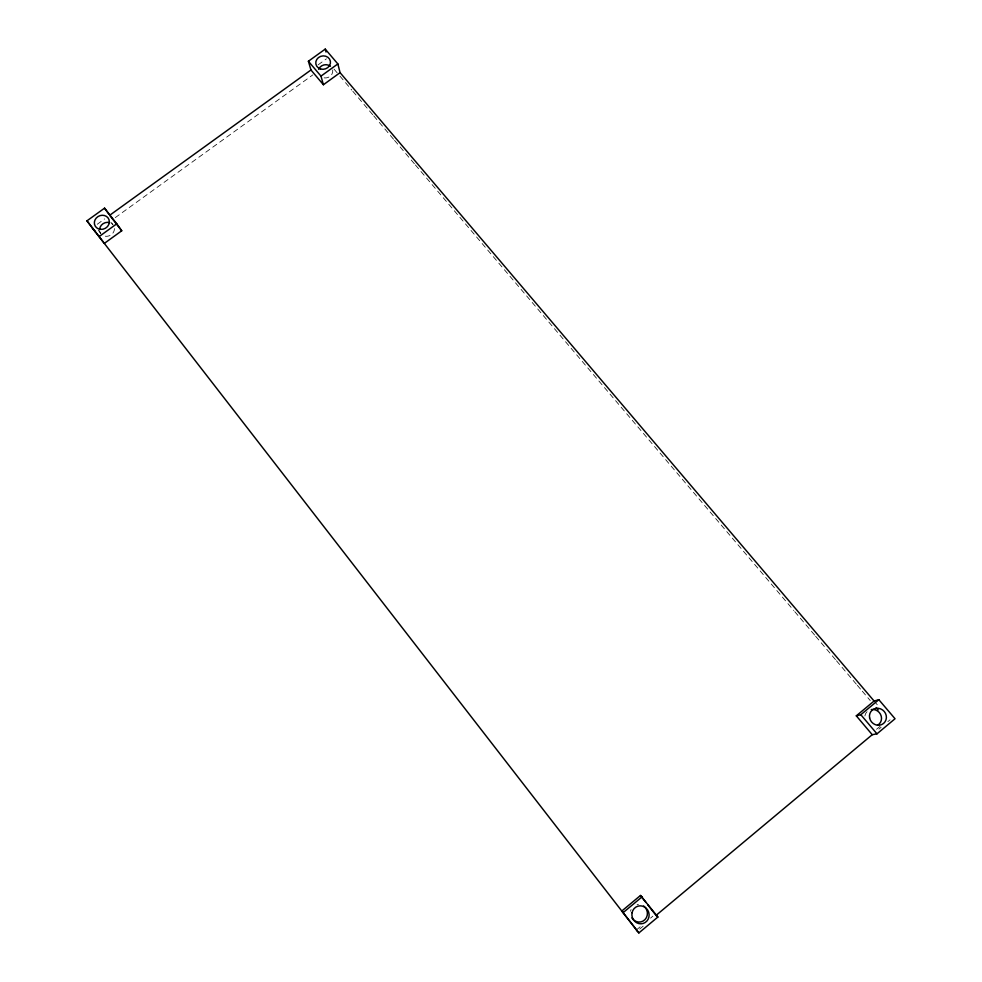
<?xml version="1.0" encoding="UTF-8"?>
<svg xmlns="http://www.w3.org/2000/svg" width="982" height="982" viewBox="0 0 982 982"><rect width="100%" height="100%" fill="white"/><g stroke="black" fill="none" stroke-linecap="round" stroke-linejoin="round"><path stroke-width="0.74" stroke-dasharray="4.91 3.68" d="M639.663 929.082L643.173 926.149M878.915 729.123L881.149 727.257M887.826 721.672L890.06 719.806M636.397 929.942L641.099 926.001M650.526 918.133L652.87 916.169M876.533 729.282L880.068 726.336M97.243 224.264L104.681 218.888M318.094 64.849L326.417 58.834M115.275 217.611L312.841 74.877M874.09 701.025L877.847 705.444M333.966 69.059L338.925 74.902M339.919 76.068L351.838 90.111M352.833 91.277L372.694 114.661M373.688 115.827L393.549 139.223M394.543 140.389L414.404 163.785M415.398 164.951L793.775 610.509M794.769 611.676L814.63 635.059M815.625 636.238L835.486 659.622M836.48 660.788L856.341 684.184M857.335 685.35L861.312 690.027M862.294 691.193L870.248 700.559M98.298 230.254L100.901 233.716M111.396 222.57L113.077 224.915M630.567 911.21A8.912 8.47 72.1 0 1 631.082 909.504M637.097 904.496A8.912 8.47 72.1 0 1 638.484 904.336M864.909 715.976A8.642 8.114 46.4 0 1 867.057 711.729M114.403 228.548A7.537 6.849 -26 0 1 110.77 235.054A7.537 6.849 -26 0 1 103.208 235.582M100.618 233.323A7.537 6.849 -26 0 1 99.624 230.574M111.641 223.565A7.537 6.849 -26 0 1 112.758 224.547M332.689 69.943A7.316 6.616 -12.9 0 1 323.729 77.848"/><path stroke-width="1.47" d="M647.813 904.839L656.05 915.384L872.237 734.708L876.987 733.836L895.044 718.75L878.841 699.712L874.09 701.025L856.304 715.829L872.237 734.708M638.901 932.9L657.879 917.028L640.497 895.461L621.802 911.014L638.901 932.9L636.397 929.942M623.165 912.597L642.105 896.824M856.304 715.829L860.821 714.712L878.841 699.712M99.145 236.564L116.772 223.81L121.731 230.782L104.325 243.401L86.956 220.84L104.558 208.159L116.772 223.81M323.409 84.734L320.979 76.13L337.857 63.928L325.238 49.1L308.397 61.24L310.963 69.992L323.409 84.734L340.079 72.656L337.857 63.928M310.963 69.992L109.653 215.304L121.731 230.782M656.05 915.384L657.879 917.028M340.079 72.656L874.09 701.025M876.202 707.568L878.19 709.912M308.397 61.24L320.979 76.13M860.821 714.712L876.987 733.836M640.497 895.461L645.984 902.495M92.271 227.849L637.318 931.034M86.956 220.84L95.401 231.973M104.558 208.159L108.806 214.113M325.238 49.1L326.024 52.058M643.652 905.993A8.912 8.47 72.1 0 1 644.965 919.631A8.912 8.47 72.1 0 1 631.905 918.01M871.255 709.556A8.642 8.114 46.4 0 1 877.527 725.256M99.599 229.309A7.537 6.849 -26 0 1 109.775 222.669M318.671 69.329A7.316 6.616 -12.9 0 1 330.443 66.248M320.537 68.986A7.402 6.69 -12.9 0 0 330.382 61.191A7.402 6.69 -12.9 0 0 318.426 57.607A7.402 6.69 -12.9 0 0 320.537 68.986M100.397 229.346A7.635 6.923 -25.9 0 0 108.965 219.551A7.635 6.923 -25.9 0 0 96.211 218.09A7.635 6.923 -25.9 0 0 100.397 229.346M869.622 717.965A8.752 8.224 46.3 0 0 883.591 723.415A8.752 8.224 46.3 0 0 880.547 708.844A8.752 8.224 46.3 0 0 869.622 717.965M632.064 912.708A9.034 8.58 72 0 0 643.198 923.448A9.034 8.58 72 0 0 646.266 908.313A9.034 8.58 72 0 0 632.064 912.708"/></g></svg>
